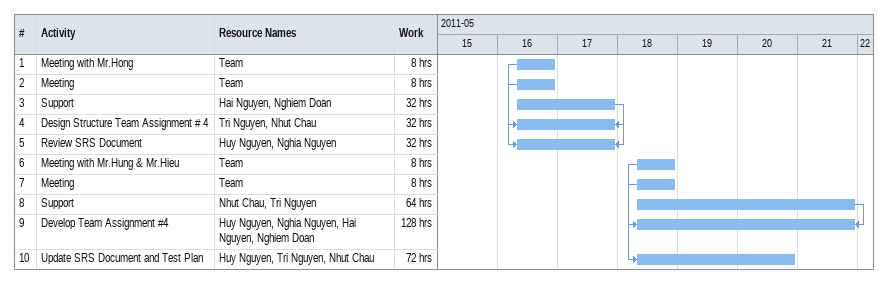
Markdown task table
| ID | Task | Start | Finish | Predecessors | Resources | Work (h) |
|---|---|---|---|---|---|---|
| 1 | Meeting with Mr.Hong | 2011-05-16 | 2011-05-16 |  | Team | 8 |
| 2 | Meeting | 2011-05-16 | 2011-05-16 |  | Team | 8 |
| 3 | Support | 2011-05-16 | 2011-05-17 |  | Hai Nguyen, Nghiem Doan | 32 |
| 4 | Design Structure Team Assignment # 4 | 2011-05-16 | 2011-05-17 | 2SS, 3FF | Tri Nguyen, Nhut Chau | 32 |
| 5 | Review SRS Document | 2011-05-16 | 2011-05-17 | 1SS, 3FF | Huy Nguyen, Nghia Nguyen | 32 |
| 6 | Meeting with Mr.Hung & Mr.Hieu | 2011-05-18 | 2011-05-18 |  | Team | 8 |
| 7 | Meeting | 2011-05-18 | 2011-05-18 |  | Team | 8 |
| 8 | Support | 2011-05-18 | 2011-05-21 |  | Nhut Chau, Tri Nguyen | 64 |
| 9 | Develop Team Assignment #4 | 2011-05-18 | 2011-05-21 | 8FF, 7SS | Huy Nguyen, Nghia Nguyen, Hai Nguyen, Nghiem Doan | 128 |
| 10 | Update SRS Document and Test Plan | 2011-05-18 | 2011-05-20 | 6SS | Huy Nguyen, Tri Nguyen, Nhut Chau | 72 |
